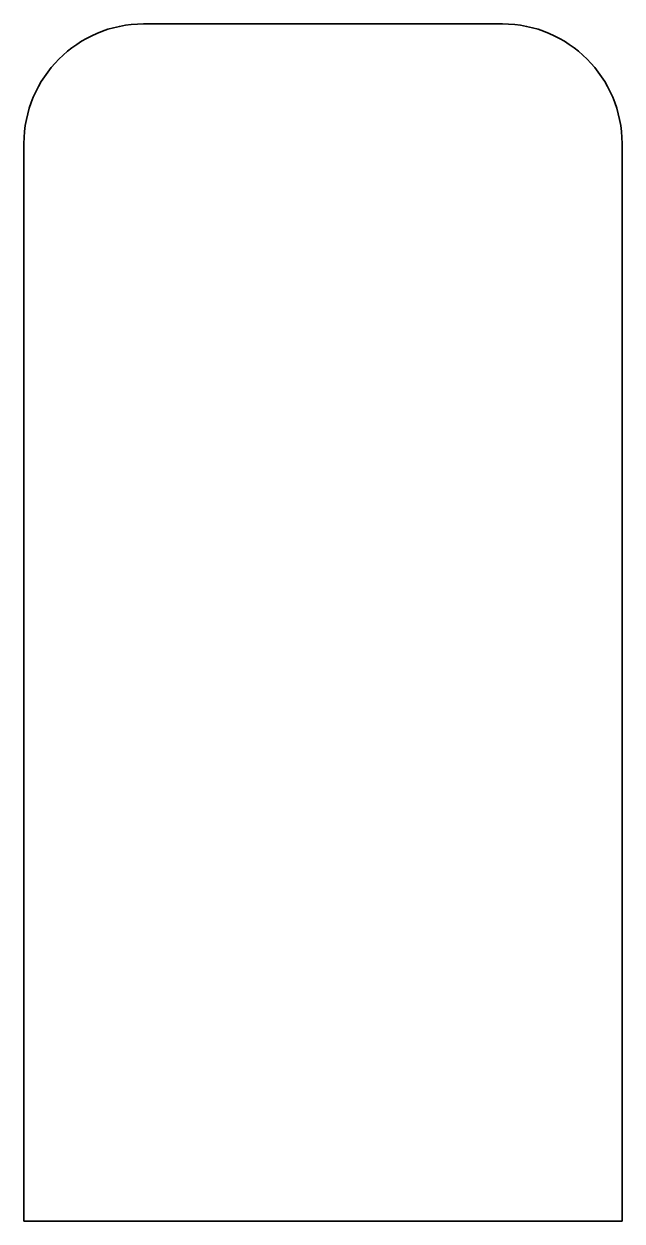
# Model space of a CAD drawing. Header units: millimetres. Extents: x 0 to 10, y 0 to 20.
import ezdxf

# ---------------------------------------------------------------- set-up
doc = ezdxf.new("R2010")
doc.units = ezdxf.units.MM
doc.layers.add('SIMUMAK Visible (ISO)', color=7, linetype='Continuous', lineweight=35)

# ---------------------------------------------------------------- blocks, each defined once
blk = doc.blocks.new('CDR-AU-31-INT02_Sheet_1_CDR-AU-31-INT02')
at = {"layer": 'SIMUMAK Visible (ISO)'}
for p, q in [((-3, 10), (3, 10)), ((-5, -10), (-5, 8)), ((5, 8), (5, -10)), ((5, -10), (-5, -10))]:
    blk.add_line(p, q, dxfattribs=at)
at = {"layer": 'SIMUMAK Visible (ISO)', "extrusion": (0, 0, -1)}
for centre, start, end in [((3, 8), 0, 90), ((-3, 8), 90, 180)]:
    blk.add_arc(centre, 2, start, end, dxfattribs=at)

msp = doc.modelspace()

# ---------------------------------------------------------------- block references
msp.add_blockref('CDR-AU-31-INT02_Sheet_1_CDR-AU-31-INT02', (5, 10))

doc.saveas('drawing.dxf')
